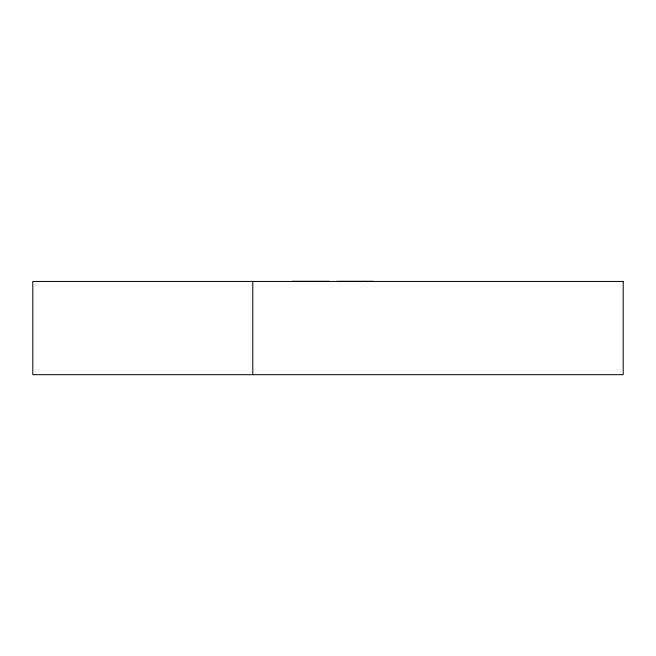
<?xml version="1.0" encoding="UTF-8"?>
<svg xmlns="http://www.w3.org/2000/svg" width="656" height="656" viewBox="0 0 656 656"><rect width="100%" height="100%" fill="white"/><g stroke="black" fill="none" stroke-linecap="round" stroke-linejoin="round"><path stroke-width="0.98" d="M363.645 281.309L363.227 281.309M292.223 281.309L329.263 281.309M336.676 281.309L373.371 281.309M252.773 281.457L252.773 374.691M623.2 281.457L32.8 281.457L32.8 374.691L623.2 374.691L623.2 281.457"/></g></svg>
